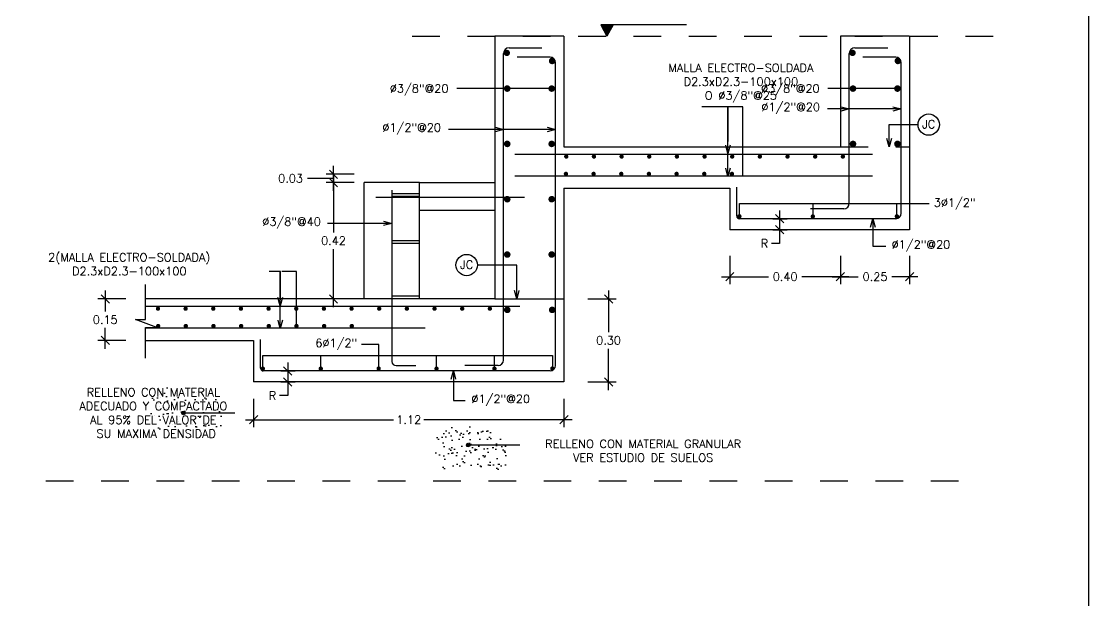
# Model space of a CAD drawing. Header units: metres. Extents: x -25 to 234, y -25 to 53.
# Drawn here: x 19.261 to 23.12, y -19.105 to -17.011 of the extents above; entities that cross this region are included whole.
import ezdxf

# ---------------------------------------------------------------- set-up
doc = ezdxf.new("R2010")
doc.units = ezdxf.units.M
doc.header["$LTSCALE"] = 0.1
doc.header["$MEASUREMENT"] = 0
doc.header["$PDMODE"] = 66
for name, pattern in [('CONTINUA', [0]), ('DASHED2', [0.375, 0.25, -0.125]), ('HIDDEN2', [4.7625, 3.175, -1.5875])]:
    doc.linetypes.add(name, pattern=pattern)
for name, color, linetype in [('001-DIMTEXTO', 4, 'Continuous'), ('ACERO', 5, 'Continuous'), ('BORDES', 7, 'Continuous'), ('DETALLE', 3, 'Continuous'), ('DIMTEXTO', 4, 'Continuous'), ('DIMZAPATA', 4, 'Continuous'), ('HATCH', 8, 'Continuous'), ('MURO', 7, 'Continuous'), ('XREF1$0$MUROS', 1, 'Continuous')]:
    doc.layers.add(name, color=color, linetype=linetype)
doc.layers.add('V', color=2, linetype='Continuous', lineweight=9)
doc.styles.add('SMPLEX', font='simplex.shx')
doc.dimstyles.new('D-15', dxfattribs={"dimscale": 0.15, "dimtxt": 0.2, "dimasz": 0.2, "dimexe": 0.18, "dimexo": 0.2, "dimgap": 0.1, "dimtad": 0, "dimtih": 1, "dimtoh": 1, "dimzin": 0, "dimdsep": 46, "dimtxsty": 'SMPLEX', "dimblk": 'OBLIQUE', "dimcen": 0.09, "dimdle": 0.2, "dimclrd": 4, "dimclre": 4, "dimclrt": 4, "dimadec": 0, "dimazin": 0, "dimtfac": 1, "dimtofl": 0, "dimtmove": 0, "dimatfit": 3, "dimldrblk": 'OPEN30', "dimfxl": 0.5, "dimfxlon": 1, "dimtolj": 1, "dimtzin": 0, "dimarcsym": 0})

# ---------------------------------------------------------------- blocks, each defined once
blk = doc.blocks.new('_Oblique')
at = {"color": 0, "linetype": 'ByBlock', "lineweight": -2}
blk.add_line((-0.5, -0.5), (0.5, 0.5), dxfattribs=at)
blk = doc.blocks.new('_Open30')
at = {"layer": 'DIMTEXTO', "color": 0, "lineweight": -2}
for p, q in [((-1, 0.27), (0, 0)), ((0, 0), (-1, -0.27)), ((0, 0), (-1, 0))]:
    blk.add_line(p, q, dxfattribs=at)
blk = doc.blocks.new('*D328')
at = {"layer": 'Defpoints', "color": 0, "transparency": 16777216}
for p in [(20.101, -18.3142), (21.2226, -18.3142), (21.2226, -18.451)]:
    blk.add_point(p, dxfattribs=at)
at = {"layer": 'DIMTEXTO', "color": 4, "lineweight": -2, "transparency": 16777216}
for p, q in [((20.101, -18.376), (20.101, -18.478)), ((21.2226, -18.376), (21.2226, -18.478)), ((20.071, -18.451), (20.6068, -18.451)), ((21.2526, -18.451), (20.7168, -18.451))]:
    blk.add_line(p, q, dxfattribs=at)
at = {"layer": 'DIMTEXTO', "color": 4, "lineweight": -2, "transparency": 16777216, "xscale": 0.03, "yscale": 0.03, "zscale": 0.03, "rotation": 180}
blk.add_blockref('_Oblique', (20.101, -18.451), dxfattribs=at)
at = {"layer": 'DIMTEXTO', "color": 4, "lineweight": -2, "transparency": 16777216, "xscale": 0.03, "yscale": 0.03, "zscale": 0.03}
blk.add_blockref('_Oblique', (21.2226, -18.451), dxfattribs=at)
at = {"layer": 'DIMTEXTO', "color": 4, "transparency": 16777216, "insert": (20.6618, -18.451), "char_height": 0.03, "attachment_point": 5, "style": 'SMPLEX'}
blk.add_mtext('\\A1;1.12', dxfattribs=at)
blk = doc.blocks.new('*D329')
at = {"layer": 'Defpoints', "color": 0, "transparency": 16777216}
for p in [(20.1698, -18.2744), (20.1698, -18.3142), (20.2244, -18.3142)]:
    blk.add_point(p, dxfattribs=at)
at = {"layer": 'DIMTEXTO', "color": 4, "lineweight": -2, "transparency": 16777216}
for p, q in [((20.2244, -18.2444), (20.2244, -18.3142)), ((20.1998, -18.2744), (20.2514, -18.2744)), ((20.1998, -18.3142), (20.2514, -18.3142)), ((20.2244, -18.3142), (20.2244, -18.3636)), ((20.2244, -18.3636), (20.1944, -18.3636))]:
    blk.add_line(p, q, dxfattribs=at)
at = {"layer": 'DIMTEXTO', "color": 4, "lineweight": -2, "transparency": 16777216, "xscale": 0.03, "yscale": 0.03, "zscale": 0.03}
for p, rotation in [((20.2244, -18.2744), 90), ((20.2244, -18.3142), 270)]:
    blk.add_blockref('_Oblique', p, dxfattribs=dict(at, rotation=rotation))
at = {"layer": 'DIMTEXTO', "color": 4, "transparency": 16777216, "insert": (20.1694, -18.3636), "char_height": 0.03, "attachment_point": 5, "style": 'SMPLEX'}
blk.add_mtext('\\A1;R', dxfattribs=at)
blk = doc.blocks.new('*D330')
at = {"layer": 'Defpoints', "color": 0, "linetype": 'CONTINUA', "transparency": 16777216}
for p in [(20.075, -18.0142), (21.3842, -18.0142), (20.075, -18.3142)]:
    blk.add_point(p, dxfattribs=at)
at = {"layer": 'DIMTEXTO', "color": 4, "linetype": 'CONTINUA', "lineweight": -2, "transparency": 16777216}
for p, q in [((21.3092, -18.0142), (21.4112, -18.0142)), ((21.3842, -17.9842), (21.3842, -18.1342)), ((21.3842, -18.3442), (21.3842, -18.1942)), ((21.3092, -18.3142), (21.4112, -18.3142))]:
    blk.add_line(p, q, dxfattribs=at)
at = {"layer": 'DIMTEXTO', "color": 4, "linetype": 'CONTINUA', "lineweight": -2, "transparency": 16777216, "xscale": 0.03, "yscale": 0.03, "zscale": 0.03}
for p, rotation in [((21.3842, -18.0142), 90), ((21.3842, -18.3142), 270)]:
    blk.add_blockref('_Oblique', p, dxfattribs=dict(at, rotation=rotation))
at = {"layer": 'DIMTEXTO', "color": 4, "linetype": 'CONTINUA', "transparency": 16777216, "insert": (21.3842, -18.1642), "char_height": 0.03, "attachment_point": 5, "style": 'SMPLEX'}
blk.add_mtext('\\A1;0.30', dxfattribs=at)
blk = doc.blocks.new('*U326')
at = {"layer": 'ACERO'}
for points, const_width in [([(-0.0039, 0.0005, 1), (0.0039, 0.0005, 1)], 0.0078), ([(-0.002, -0.0024, 1), (0.002, -0.0024, 1)], 0.004)]:
    blk.add_lwpolyline(points, format="xyb", close=True, dxfattribs=dict(at, const_width=const_width))
blk = doc.blocks.new('*U327')
at = {"layer": 'V', "color": 0, "linetype": 'ByBlock', "lineweight": -2}
for p in [(0, 0), (0.1, 0), (0.2, 0), (0.3, 0), (0.4, 0), (0.5, 0), (0.6, 0), (0.7, 0)]:
    blk.add_blockref('*U326', p, dxfattribs=at)
at = {"layer": 'V', "color": 0, "linetype": 'ByBlock', "lineweight": -2, "transparency": 16777216}
for p in [(0.8, 0), (0.9, 0), (1, 0), (1.1, 0), (1.2, 0)]:
    blk.add_blockref('*U326', p, dxfattribs=at)
blk = doc.blocks.new('*U320')
at = {"layer": 'ACERO'}
for points, const_width in [([(-0.0039, -0.0005, -1), (0.0039, -0.0005, -1)], 0.0078), ([(-0.002, 0.0024, -1), (0.002, 0.0024, -1)], 0.004)]:
    blk.add_lwpolyline(points, format="xyb", close=True, dxfattribs=dict(at, const_width=const_width))
blk = doc.blocks.new('*U321')
at = {"layer": 'V', "color": 0, "linetype": 'ByBlock', "lineweight": -2}
for p in [(0, 0), (0.1, 0), (0.2, 0), (0.3, 0), (0.4, 0), (0.5, 0), (0.6, 0), (0.7, 0)]:
    blk.add_blockref('*U320', p, dxfattribs=at)
blk = doc.blocks.new('*D331')
at = {"layer": 'Defpoints', "color": 0, "linetype": 'CONTINUA', "transparency": 16777216}
for p in [(19.5645, -18.0142), (19.7547, -18.0142), (19.7547, -18.1642)]:
    blk.add_point(p, dxfattribs=at)
at = {"layer": 'DIMTEXTO', "color": 4, "linetype": 'CONTINUA', "lineweight": -2, "transparency": 16777216}
for p, q in [((19.6395, -18.0142), (19.5375, -18.0142)), ((19.5645, -17.9842), (19.5645, -18.0592)), ((19.5645, -18.1942), (19.5645, -18.1192)), ((19.6395, -18.1642), (19.5375, -18.1642))]:
    blk.add_line(p, q, dxfattribs=at)
at = {"layer": 'DIMTEXTO', "color": 4, "linetype": 'CONTINUA', "lineweight": -2, "transparency": 16777216, "xscale": 0.03, "yscale": 0.03, "zscale": 0.03}
for p, rotation in [((19.5645, -18.0142), 90), ((19.5645, -18.1642), 270)]:
    blk.add_blockref('_Oblique', p, dxfattribs=dict(at, rotation=rotation))
at = {"layer": 'DIMTEXTO', "color": 4, "linetype": 'CONTINUA', "transparency": 16777216, "insert": (19.5645, -18.0892), "char_height": 0.03, "attachment_point": 5, "style": 'SMPLEX'}
blk.add_mtext('\\A1;0.15', dxfattribs=at)
blk = doc.blocks.new('*U324')
at = {"layer": 'ACERO', "const_width": 0.0119}
blk.add_lwpolyline([(0.0059, 0, -1), (-0.0059, 0, -1)], format="xyb", close=True, dxfattribs=at)
blk = doc.blocks.new('*U325')
at = {"layer": 'DIMZAPATA', "color": 0, "linetype": 'ByBlock', "lineweight": -2, "transparency": 16777216}
for p in [(0, 0.6), (0.1607, 0.6), (0, 0.4), (0.1607, 0.4), (0, 0.2), (0.1607, 0.2), (0, 0), (0.1607, 0)]:
    blk.add_blockref('*U324', p, dxfattribs=at)
blk = doc.blocks.new('*U322')
at = {"layer": 'ACERO', "const_width": 0.0078}
blk.add_lwpolyline([(-0.0039, 0, 1), (0.0039, 0, 1)], format="xyb", close=True, dxfattribs=at)
blk = doc.blocks.new('*U323')
at = {"layer": 'DIMZAPATA', "color": 0, "linetype": 'ByBlock', "lineweight": -2, "transparency": 16777216}
for p in [(0, 0), (0.2093, 0), (0.4186, 0), (0.6279, 0), (0.8372, 0), (1.0465, 0)]:
    blk.add_blockref('*U322', p, dxfattribs=at)
blk = doc.blocks.new('*D332')
at = {"layer": 'Defpoints', "color": 0, "linetype": 'CONTINUA', "transparency": 16777216}
for p in [(20.501, -17.5934), (20.3897, -18.0142), (20.501, -18.0142)]:
    blk.add_point(p, dxfattribs=at)
at = {"layer": 'DIMTEXTO', "color": 4, "linetype": 'CONTINUA', "lineweight": -2, "transparency": 16777216}
for p, q in [((20.4647, -17.5934), (20.3627, -17.5934)), ((20.3897, -17.5634), (20.3897, -17.7738)), ((20.3897, -18.0442), (20.3897, -17.8338)), ((20.4647, -18.0142), (20.3627, -18.0142))]:
    blk.add_line(p, q, dxfattribs=at)
at = {"layer": 'DIMTEXTO', "color": 4, "linetype": 'CONTINUA', "lineweight": -2, "transparency": 16777216, "xscale": 0.03, "yscale": 0.03, "zscale": 0.03}
for p, rotation in [((20.3897, -17.5934), 90), ((20.3897, -18.0142), 270)]:
    blk.add_blockref('_Oblique', p, dxfattribs=dict(at, rotation=rotation))
at = {"layer": 'DIMTEXTO', "color": 4, "linetype": 'CONTINUA', "transparency": 16777216, "insert": (20.3897, -17.8038), "char_height": 0.03, "attachment_point": 5, "style": 'SMPLEX'}
blk.add_mtext('\\A1;0.42', dxfattribs=at)
blk = doc.blocks.new('*D333')
at = {"layer": 'Defpoints', "color": 0, "linetype": 'CONTINUA', "transparency": 16777216}
for p in [(20.3897, -17.5634), (20.5435, -17.5634), (20.5435, -17.5934)]:
    blk.add_point(p, dxfattribs=at)
at = {"layer": 'DIMTEXTO', "color": 4, "linetype": 'CONTINUA', "lineweight": -2, "transparency": 16777216}
for p, q in [((20.3897, -17.6234), (20.3897, -17.5334)), ((20.3252, -17.5784), (20.2952, -17.5784)), ((20.3897, -17.5784), (20.3252, -17.5784)), ((20.4647, -17.5634), (20.3627, -17.5634)), ((20.4647, -17.5934), (20.3627, -17.5934))]:
    blk.add_line(p, q, dxfattribs=at)
at = {"layer": 'DIMTEXTO', "color": 4, "linetype": 'CONTINUA', "lineweight": -2, "transparency": 16777216, "xscale": 0.03, "yscale": 0.03, "zscale": 0.03}
for p, rotation in [((20.3897, -17.5634), 90), ((20.3897, -17.5934), 270)]:
    blk.add_blockref('_Oblique', p, dxfattribs=dict(at, rotation=rotation))
at = {"layer": 'DIMTEXTO', "color": 4, "linetype": 'CONTINUA', "transparency": 16777216, "insert": (20.2345, -17.5784), "char_height": 0.03, "attachment_point": 5, "style": 'SMPLEX'}
blk.add_mtext('\\A1;0.03', dxfattribs=at)
blk = doc.blocks.new('*U334')
at = {"layer": 'ACERO', "const_width": 0.0119}
blk.add_lwpolyline([(0.0059, 0, -1), (-0.0059, 0, -1)], format="xyb", close=True, dxfattribs=at)
blk = doc.blocks.new('*U335')
at = {"layer": 'DIMZAPATA', "color": 0, "linetype": 'ByBlock', "lineweight": -2, "transparency": 16777216}
for p in [(0, 0.2), (0.1607, 0.2), (0, 0), (0.1607, 0)]:
    blk.add_blockref('*U334', p, dxfattribs=at)
blk = doc.blocks.new('*D340')
at = {"layer": 'Defpoints', "color": 0, "transparency": 16777216}
for p in [(21.8226, -17.7643), (22.2226, -17.7643), (22.2226, -17.9339)]:
    blk.add_point(p, dxfattribs=at)
at = {"layer": 'DIMTEXTO', "color": 4, "lineweight": -2, "transparency": 16777216}
for p, q in [((21.8226, -17.8589), (21.8226, -17.9609)), ((22.2226, -17.8589), (22.2226, -17.9609)), ((21.7926, -17.9339), (21.9619, -17.9339)), ((22.2526, -17.9339), (22.0833, -17.9339))]:
    blk.add_line(p, q, dxfattribs=at)
at = {"layer": 'DIMTEXTO', "color": 4, "lineweight": -2, "transparency": 16777216, "xscale": 0.03, "yscale": 0.03, "zscale": 0.03, "rotation": 180}
blk.add_blockref('_Oblique', (21.8226, -17.9339), dxfattribs=at)
at = {"layer": 'DIMTEXTO', "color": 4, "lineweight": -2, "transparency": 16777216, "xscale": 0.03, "yscale": 0.03, "zscale": 0.03}
blk.add_blockref('_Oblique', (22.2226, -17.9339), dxfattribs=at)
at = {"layer": 'DIMTEXTO', "color": 4, "transparency": 16777216, "insert": (22.0226, -17.9339), "char_height": 0.03, "attachment_point": 5, "style": 'SMPLEX'}
blk.add_mtext('\\A1;0.40', dxfattribs=at)
blk = doc.blocks.new('*D341')
at = {"layer": 'Defpoints', "color": 0, "transparency": 16777216}
for p in [(22.2226, -17.7643), (22.4726, -17.7643), (22.4726, -17.9339)]:
    blk.add_point(p, dxfattribs=at)
at = {"layer": 'DIMTEXTO', "color": 4, "lineweight": -2, "transparency": 16777216}
for p, q in [((22.2226, -17.8589), (22.2226, -17.9609)), ((22.4726, -17.8589), (22.4726, -17.9609)), ((22.1926, -17.9339), (22.2869, -17.9339)), ((22.5026, -17.9339), (22.4083, -17.9339))]:
    blk.add_line(p, q, dxfattribs=at)
at = {"layer": 'DIMTEXTO', "color": 4, "lineweight": -2, "transparency": 16777216, "xscale": 0.03, "yscale": 0.03, "zscale": 0.03, "rotation": 180}
blk.add_blockref('_Oblique', (22.2226, -17.9339), dxfattribs=at)
at = {"layer": 'DIMTEXTO', "color": 4, "lineweight": -2, "transparency": 16777216, "xscale": 0.03, "yscale": 0.03, "zscale": 0.03}
blk.add_blockref('_Oblique', (22.4726, -17.9339), dxfattribs=at)
at = {"layer": 'DIMTEXTO', "color": 4, "transparency": 16777216, "insert": (22.3476, -17.9339), "char_height": 0.03, "attachment_point": 5, "style": 'SMPLEX'}
blk.add_mtext('\\A1;0.25', dxfattribs=at)
blk = doc.blocks.new('*D342')
at = {"layer": 'Defpoints', "color": 0, "transparency": 16777216}
for p in [(21.9482, -17.7244), (21.9482, -17.7643), (22.0028, -17.7643)]:
    blk.add_point(p, dxfattribs=at)
at = {"layer": 'DIMTEXTO', "color": 4, "lineweight": -2, "transparency": 16777216}
for p, q in [((22.0028, -17.6944), (22.0028, -17.7643)), ((21.9782, -17.7244), (22.0298, -17.7244)), ((21.9782, -17.7643), (22.0298, -17.7643)), ((22.0028, -17.7643), (22.0028, -17.8136)), ((22.0028, -17.8136), (21.9728, -17.8136))]:
    blk.add_line(p, q, dxfattribs=at)
at = {"layer": 'DIMTEXTO', "color": 4, "lineweight": -2, "transparency": 16777216, "xscale": 0.03, "yscale": 0.03, "zscale": 0.03}
for p, rotation in [((22.0028, -17.7244), 90), ((22.0028, -17.7643), 270)]:
    blk.add_blockref('_Oblique', p, dxfattribs=dict(at, rotation=rotation))
at = {"layer": 'DIMTEXTO', "color": 4, "transparency": 16777216, "insert": (21.9478, -17.8136), "char_height": 0.03, "attachment_point": 5, "style": 'SMPLEX'}
blk.add_mtext('\\A1;R', dxfattribs=at)
blk = doc.blocks.new('*U336')
at = {"layer": 'ACERO'}
for points, const_width in [([(-0.0039, 0.0005, 1), (0.0039, 0.0005, 1)], 0.0078), ([(-0.002, -0.0024, 1), (0.002, -0.0024, 1)], 0.004)]:
    blk.add_lwpolyline(points, format="xyb", close=True, dxfattribs=dict(at, const_width=const_width))
blk = doc.blocks.new('*U337')
at = {"layer": 'V', "color": 0, "linetype": 'ByBlock', "lineweight": -2}
for p in [(0, 0), (0.1, 0), (0.2, 0), (0.3, 0), (0.4, 0), (0.5, 0), (0.6, 0), (0.7, 0)]:
    blk.add_blockref('*U336', p, dxfattribs=at)
at = {"layer": 'V', "color": 0, "linetype": 'ByBlock', "lineweight": -2, "transparency": 16777216}
for p in [(0.8, 0), (0.9, 0), (1, 0)]:
    blk.add_blockref('*U336', p, dxfattribs=at)
blk = doc.blocks.new('*U338')
at = {"layer": 'ACERO'}
for points, const_width in [([(-0.0039, -0.0005, -1), (0.0039, -0.0005, -1)], 0.0078), ([(-0.002, 0.0024, -1), (0.002, 0.0024, -1)], 0.004)]:
    blk.add_lwpolyline(points, format="xyb", close=True, dxfattribs=dict(at, const_width=const_width))
blk = doc.blocks.new('*U339')
at = {"layer": 'V', "color": 0, "linetype": 'ByBlock', "lineweight": -2}
for p in [(0, 0), (0.1, 0), (0.2, 0), (0.3, 0), (0.4, 0), (0.5, 0), (0.6, 0)]:
    blk.add_blockref('*U338', p, dxfattribs=at)

msp = doc.modelspace()

# ---------------------------------------------------------------- hatches: boundary and pattern name
at = {"layer": 'DIMTEXTO'}
msp.add_hatch(color=256, dxfattribs=at).paths.add_polyline_path([(21.3564, -17.0232), (21.4004, -17.0232), (21.3784, -17.0643)])
at = {"layer": 'HATCH', "ltscale": 0.08}
h = msp.add_hatch(dxfattribs=at)
h.set_pattern_fill('AR-SAND', color=1, scale=0.024, style=0)
h.set_pattern_definition([(37.5, (277.791036, -216.8022), (-0.0015118406, 0.0462437705), [0, -0.03648, 0, -0.0408, 0, -0.039]), (7.5, (277.791036, -216.8022), (0.042474641, 0.067731506), [0, -0.01968, 0, -0.03288, 0, -0.0126]), (327.5, (277.761516, -216.8022), (0.0747394047, 0.0001358173), [0, -0.012, 0, -0.0432, 0, -0.0564]), (317.5, (277.761516, -216.8022), (0.072147039, 0.021064214), [0, -0.006, 0, -0.02832, 0, -0.0324])])
edge = h.paths.add_edge_path()
edge.add_spline(control_points=[(19.9659, -18.3703), (19.932, -18.3453), (19.8596, -18.3248), (19.7511, -18.3314), (19.7129, -18.413), (19.7536, -18.5164), (19.8576, -18.4464), (19.9845, -18.5277), (19.9963, -18.4196), (19.9809, -18.3813), (19.9659, -18.3703)], knot_values=[0, 0, 0, 0, 0.158153, 0.279545, 0.355017, 0.472373, 0.561887, 0.743312, 0.819286, 0.889123, 0.889123, 0.889123, 0.889123], degree=3, periodic=0)
for points in [[(19.8408, -18.4261, -1), (19.854, -18.4261, -1)], [(20.8701, -18.5426, -1), (20.8833, -18.5426, -1)]]:
    msp.add_hatch(color=1, dxfattribs=at).paths.add_polyline_path(points)
h = msp.add_hatch(dxfattribs=at)
h.set_pattern_fill('AR-SAND', color=1, scale=0.024, style=0)
h.set_pattern_definition([(37.5, (278.820386, -216.944824), (-0.0015118406, 0.0462437705), [0, -0.03648, 0, -0.0408, 0, -0.039]), (7.5, (278.820386, -216.944824), (0.042474641, 0.067731506), [0, -0.01968, 0, -0.03288, 0, -0.0126]), (327.5, (278.790866, -216.944824), (0.0747394047, 0.0001358173), [0, -0.012, 0, -0.0432, 0, -0.0564]), (317.5, (278.790866, -216.944824), (0.072147039, 0.021064214), [0, -0.006, 0, -0.02832, 0, -0.0324])])
edge = h.paths.add_edge_path()
edge.add_spline(control_points=[(20.9953, -18.5129), (20.9613, -18.4879), (20.8889, -18.4674), (20.7805, -18.474), (20.7423, -18.5556), (20.783, -18.659), (20.887, -18.589), (21.0139, -18.6703), (21.0257, -18.5622), (21.0103, -18.524), (20.9953, -18.5129)], knot_values=[0, 0, 0, 0, 0.158153, 0.279545, 0.355017, 0.472373, 0.561887, 0.743312, 0.819286, 0.889123, 0.889123, 0.889123, 0.889123], degree=3, periodic=0)

# ---------------------------------------------------------------- linework, layer by layer
at = {"color": 4}
for points in [[(21.8573, -17.7162), (21.8573, -17.6693), (22.5432, -17.6693)], [(22.1235, -17.7148), (22.1235, -17.6693)], [(22.4266, -17.7134), (22.4266, -17.6693)]]:
    msp.add_lwpolyline(points, dxfattribs=at)
at = {"layer": '001-DIMTEXTO', "linetype": 'CONTINUA'}
for p, q in [((20.3437, -18.2661), (20.3437, -18.219)), ((20.7624, -18.2661), (20.7624, -18.219)), ((20.9717, -18.2661), (20.9717, -18.219))]:
    msp.add_line(p, q, dxfattribs=at)
for points in [[(20.5531, -18.2634), (20.5531, -18.1786), (20.4905, -18.1786)], [(20.1344, -18.2661), (20.1344, -18.219), (21.1814, -18.219), (21.1814, -18.2623)]]:
    msp.add_lwpolyline(points, dxfattribs=at)
at = {"layer": 'ACERO'}
for p, q in [((21.0046, -18.2357), (21.0046, -17.1265)), ((21.0246, -17.1065), (21.1434, -17.1065)), ((22.2546, -17.6693), (22.2546, -17.1265)), ((22.2746, -17.1065), (22.3934, -17.1065)), ((21.1725, -17.1399, 20.5), (21.0535, -17.1399, 20.5)), ((21.1925, -18.2548, 0.0112), (21.1925, -17.1599, 0.0491)), ((22.4225, -17.1399, 20.5), (22.3035, -17.1399, 20.5)), ((22.4425, -17.7044, 0.0303), (22.4425, -17.1599, 0.0491)), ((22.339, -17.4916), (21.0453, -17.4916)), ((22.3389, -17.5701), (21.0453, -17.5701)), ((20.601, -17.6211), (20.601, -18.0142)), ((21.8476, -17.7144), (21.8476, -17.6105)), ((20.543, -17.6458), (21.0802, -17.6458)), ((22.2346, -17.6886), (22.114, -17.6886)), ((22.4225, -17.7244), (21.8576, -17.7244)), ((20.601, -18.0142), (20.601, -18.2405)), ((21.0639, -18.0416), (19.7103, -18.0416)), ((20.7215, -18.1201), (19.7103, -18.1201)), ((20.126, -18.2644), (20.126, -18.1605)), ((21.1725, -18.2744), (20.136, -18.2744)), ((20.616, -18.2555), (20.6877, -18.2555)), ((20.9846, -18.2553), (20.864, -18.2553))]:
    msp.add_line(p, q, dxfattribs=at)
for points, const_width in [([(21.022, -17.1248, -1), (21.0106, -17.1248, -1)], 0.0114), ([(22.272, -17.1248, -1), (22.2606, -17.1248, -1)], 0.0114), ([(21.1863, -17.1538, -1), (21.1744, -17.1538, -1)], 0.0119), ([(22.4363, -17.1538, -1), (22.4244, -17.1538, -1)], 0.0119), ([(21.8533, -17.7155, 1), (21.8611, -17.7155, 1)], 0.0078), ([(22.1187, -17.7161, 1), (22.1265, -17.7161, 1)], 0.0078), ([(22.4226, -17.7157, 1), (22.4304, -17.7157, 1)], 0.0078), ([(21.8528, -17.7191, 1), (21.8568, -17.7191, 1)], 0.004), ([(22.1205, -17.7191, 1), (22.1245, -17.7191, 1)], 0.004), ([(21.0238, -18.0538, -1), (21.012, -18.0538, -1)], 0.0119), ([(21.1863, -18.0538, -1), (21.1744, -18.0538, -1)], 0.0119)]:
    msp.add_lwpolyline(points, format="xyb", close=True, dxfattribs=dict(at, const_width=const_width))
for centre, radius, start, end in [((21.0246, -17.1265), 0.02, 90, 180), ((22.2746, -17.1265), 0.02, 90, 180), ((21.1725, -17.1599, 20.5), 0.02, 360, 90), ((22.4225, -17.1599, 20.5), 0.02, 360, 90), ((22.2346, -17.6686), 0.02, 270, 0), ((22.4225, -17.7044), 0.02, 270, 0), ((21.8576, -17.7144), 0.01, 180, 270), ((20.616, -18.2405), 0.015, 180, 270), ((20.9846, -18.2353), 0.02, 270, 0), ((20.136, -18.2644), 0.01, 180, 270), ((21.1725, -18.2544), 0.02, 270, 0)]:
    msp.add_arc(centre, radius, start, end, dxfattribs=at)
at = {"layer": 'BORDES', "color": 1}
for p, q in [((20.9726, -17.0643), (20.9726, -18.0142)), ((21.2226, -17.0643), (20.9726, -17.0643)), ((21.2226, -17.0643), (21.2226, -17.4643)), ((22.2226, -17.0643), (22.2226, -17.4643)), ((22.4726, -17.0643), (22.2226, -17.0643)), ((22.4726, -17.0643), (22.4726, -17.7643)), ((21.2226, -17.4643), (22.2226, -17.4643)), ((20.701, -17.5934), (20.501, -17.5934)), ((20.501, -18.0142), (20.501, -17.5934)), ((20.701, -18.0142), (20.701, -17.5934)), ((20.701, -17.5934), (20.9726, -17.5934)), ((21.2226, -17.6143), (21.8226, -17.6143)), ((21.2226, -17.6143), (21.2226, -18.3142)), ((21.8226, -17.6143), (21.8226, -17.7643)), ((21.8226, -17.6143), (21.8226, -17.7643)), ((20.701, -17.6934), (20.9726, -17.6934)), ((22.4726, -17.7643), (21.8226, -17.7643)), ((20.9726, -18.0142), (19.7103, -18.0142)), ((19.7103, -18.1642), (20.101, -18.1642)), ((20.101, -18.1642), (20.101, -18.3142)), ((21.2226, -18.3142), (20.101, -18.3142))]:
    msp.add_line(p, q, dxfattribs=at)
at = {"layer": 'BORDES', "color": 8, "linetype": 'DASHED2', "ltscale": 0.03}
msp.add_line((22.2226, -17.4643), (22.4726, -17.4643), dxfattribs=at)
at = {"layer": 'BORDES', "color": 8, "linetype": 'CONTINUA', "ltscale": 0.03}
msp.add_line((20.9726, -18.0142), (21.2226, -18.0142), dxfattribs=at)
at = {"layer": 'BORDES', "color": 4, "linetype": 'Continuous'}
for p, q in [((19.8467, -18.4255), (20.0336, -18.4255)), ((20.8761, -18.542), (21.063, -18.542))]:
    msp.add_line(p, q, dxfattribs=at)
at = {"layer": 'DETALLE', "color": 3}
msp.add_lwpolyline([(19.7103, -18.2287), (19.7103, -18.117), (19.7505, -18.117), (19.6736, -18.0891), (19.7103, -18.0891), (19.7103, -17.9626)], dxfattribs=at)
at = {"layer": 'DIMTEXTO'}
for p, q in [((21.6665, -17.0232), (21.3564, -17.0232)), ((21.3564, -17.0232), (21.3784, -17.0643)), ((21.4004, -17.0232), (21.3784, -17.0643))]:
    msp.add_line(p, q, dxfattribs=at)
at = {"layer": 'DIMTEXTO', "color": 4, "lineweight": -3, "ltscale": 0.05}
for p, q in [((21.1803, -17.2533), (20.8353, -17.2533)), ((22.4303, -17.2533), (22.1773, -17.2533))]:
    msp.add_line(p, q, dxfattribs=at)
at = {"layer": 'DIMTEXTO', "color": 1}
for centre in [(22.5416, -17.3842), (20.8712, -17.892)]:
    msp.add_circle(centre, 0.0386, dxfattribs=at)
at = {"layer": 'DIMZAPATA', "linetype": 'CONTINUA'}
msp.add_lwpolyline([(-5.4557, -10.2199), (23.1199, -10.2199), (23.1199, -25.0642), (-5.4557, -25.0642)], close=True, dxfattribs=at)
at = {"layer": 'DIMZAPATA', "linetype": 'Continuous'}
for points in [[(21.8691, -17.5703), (21.8691, -17.3195), (21.7211, -17.3195)], [(20.2556, -18.1203), (20.2556, -17.9154), (20.2024, -17.9154)]]:
    msp.add_lwpolyline(points, dxfattribs=at)
at = {"layer": 'HATCH', "color": 1, "ltscale": 0.08}
for centre in [(19.8474, -18.4261), (20.8767, -18.5426)]:
    msp.add_circle(centre, 0.00661, dxfattribs=at)
at = {"layer": 'MURO', "color": 6, "linetype": 'HIDDEN2', "ltscale": 0.0025}
msp.add_line((19.3496, -18.6717), (22.6664, -18.6717), dxfattribs=at)
at = {"layer": 'XREF1$0$MUROS', "color": 8, "linetype": 'HIDDEN2', "ltscale": 0.001}
for p, q in [((20.6743, -17.0643), (22.7833, -17.0643)), ((20.701, -17.6342), (20.501, -17.6342)), ((20.701, -17.6442), (20.501, -17.6442)), ((20.701, -17.8042), (20.501, -17.8042)), ((20.701, -17.8142), (20.501, -17.8142)), ((20.701, -18.0042), (20.501, -18.0042))]:
    msp.add_line(p, q, dxfattribs=at)

# ---------------------------------------------------------------- block references
at = {"layer": 'DIMZAPATA', "linetype": 'CONTINUA'}
for name, p in [('*U325', (21.0179, -17.8538)), ('*U335', (22.2679, -17.4538)), ('*U323', (20.1344, -18.2661))]:
    msp.add_blockref(name, p, dxfattribs=at)
at = {"layer": 'V', "linetype": 'CONTINUA'}
for name, p in [('*U337', (21.2313, -17.5)), ('*U339', (21.2301, -17.5617)), ('*U327', (19.7552, -18.05)), ('*U321', (19.7558, -18.1117))]:
    msp.add_blockref(name, p, dxfattribs=at)

# ---------------------------------------------------------------- texts
at = {"color": 4, "char_height": 0.03, "attachment_point": 5, "style": 'SMPLEX'}
for s, insert in [('%%C3/8"@20', (20.6994, -17.2585, 41)), ('%%C3/8"@20', (22.0414, -17.2585, 41)), ('%%C1/2"@20', (22.0427, -17.3253, 41)), ('%%C1/2"@20', (20.6723, -17.3996, 41)), ('{\\Fsimplex|c177;JC}', (22.5417, -17.3827, -0.3837)), ('{\\Fromans|c0;3%%C1/2"}', (22.6357, -17.6709)), ('%%C3/8"@40', (20.2381, -17.7398, 41)), ('{\\Fromans|c0;%%C1/2"@20}', (22.5136, -17.8225)), ('{\\Fsimplex|c177;JC}', (20.8711, -17.8905, -0.3837)), ('{\\Fromans|c0;6%%C1/2"}', (20.3998, -18.1783)), ('RELLENO CON MATERIAL \\PADECUADO Y COMPACTADO\\PAL 95% DEL VALOR DE\\P SU MAXIMA DENSIDAD\\P ', (19.7385, -18.4515)), ('{\\Fromans|c0;%%C1/2"@20}', (20.9943, -18.3804))]:
    msp.add_mtext(s, dxfattribs=dict(at, insert=insert))
at = {"layer": 'DIMTEXTO', "color": 4, "insert": (21.5092, -18.5632), "char_height": 0.03, "attachment_point": 5, "style": 'SMPLEX'}
msp.add_mtext('RELLENO CON MATERIAL GRANULAR\\PVER ESTUDIO DE SUELOS', dxfattribs=at)
at = {"layer": 'DIMZAPATA', "color": 4, "char_height": 0.03, "attachment_point": 5, "style": 'SMPLEX'}
for s, insert in [('{\\C256;MALLA ELECTRO-SOLDADA\\PD2.3xD2.3-100x100\\PO \\Fromans|c0;\\C4;∅3/8"@25}', (21.8626, -17.2338)), ('{\\C256;2(MALLA ELECTRO-SOLDADA)\\PD2.3xD2.3-100x100}', (19.6514, -17.8888))]:
    msp.add_mtext(s, dxfattribs=dict(at, insert=insert))

# ---------------------------------------------------------------- dimensions: what is measured, and where the dimension line sits
at = {"layer": 'DIMTEXTO', "linetype": 'CONTINUA'}
for base, p1, p2, picture, middle in [((20.3897, -17.5634), (20.5435, -17.5934), (20.5435, -17.5634), '*D333', (20.2802, -17.5784)), ((20.3897, -18.0142), (20.501, -17.5934), (20.501, -18.0142), '*D332', (20.3897, -17.8038))]:
    dim = msp.add_linear_dim(base=base, p1=p1, p2=p2, angle=90, dimstyle='D-15', override={"dimtmove": 1}, dxfattribs=at)
    dim.commit()
    dim.dimension.update_dxf_attribs({"geometry": picture, "text_midpoint": middle})
at = {"layer": 'DIMTEXTO'}
for base, p1, p2, picture, middle in [((22.0028, -17.7643), (21.9482, -17.7244), (21.9482, -17.7643), '*D342', (21.9478, -17.8136)), ((20.2244, -18.3142), (20.1698, -18.2744), (20.1698, -18.3142), '*D329', (20.1694, -18.3636))]:
    dim = msp.add_linear_dim(base=base, p1=p1, p2=p2, angle=90, text='R', dimstyle='D-15', override={"dimtxsty": 'SMPLEX'}, dxfattribs=at)
    dim.commit()
    dim.dimension.update_dxf_attribs({"geometry": picture, "text_midpoint": middle, "dimtype": 160})
for base, p1, p2, picture, middle in [((22.2226, -17.9339), (21.8226, -17.7643), (22.2226, -17.7643), '*D340', (22.0226, -17.9339)), ((22.4726, -17.9339), (22.2226, -17.7643), (22.4726, -17.7643), '*D341', (22.3476, -17.9339)), ((21.2226, -18.451), (20.101, -18.3142), (21.2226, -18.3142), '*D328', (20.6618, -18.451))]:
    dim = msp.add_linear_dim(base=base, p1=p1, p2=p2, angle=180, dimstyle='D-15', override={"dimtxsty": 'SMPLEX'}, dxfattribs=at)
    dim.commit()
    dim.dimension.update_dxf_attribs({"geometry": picture, "text_midpoint": middle})
at = {"layer": 'DIMTEXTO', "linetype": 'CONTINUA'}
for base, p1, p2, picture, middle in [((19.5645, -18.0142), (19.7547, -18.1642), (19.7547, -18.0142), '*D331', (19.5645, -18.0892)), ((21.3842, -18.0142), (20.075, -18.3142), (20.075, -18.0142), '*D330', (21.3842, -18.1642))]:
    dim = msp.add_linear_dim(base=base, p1=p1, p2=p2, angle=90, dimstyle='D-15', dxfattribs=at)
    dim.commit()
    dim.dimension.update_dxf_attribs({"geometry": picture, "text_midpoint": middle})

# ---------------------------------------------------------------- leaders
at = {"layer": 'DIMTEXTO', "color": 4, "lineweight": -3, "ltscale": 0.05}
for points in [[(22.2546, -17.3273, 41), (22.1756, -17.3273, 41)], [(22.4425, -17.3273, 20.5), (22.2046, -17.3273, 20.5)], [(21.0046, -17.4016, 41), (20.8052, -17.4016, 41)], [(21.1925, -17.4016, 20.5), (20.9546, -17.4016, 20.5)], [(20.601, -17.741), (20.3686, -17.741)]]:
    msp.add_leader(points, dimstyle='D-15', dxfattribs=at)
at = {"layer": 'DIMTEXTO'}
for points in [[(22.3989, -17.4643), (22.3989, -17.3842), (22.503, -17.3842)], [(22.3396, -17.7244), (22.3396, -17.8235), (22.387, -17.8235)], [(21.0521, -18.0142), (21.0521, -17.892), (20.9098, -17.892)], [(20.823, -18.2744), (20.823, -18.3814), (20.8658, -18.3814)]]:
    msp.add_leader(points, dimstyle='D-15', dxfattribs=at)
at = {"layer": 'DIMZAPATA'}
for points in [[(21.8159, -17.4888), (21.8159, -17.3195), (21.7322, -17.3195)], [(21.8159, -17.5711), (21.8168, -17.3195), (21.7331, -17.3195)], [(20.1971, -18.0388), (20.1971, -17.9154), (20.1568, -17.9154)], [(20.1971, -18.121), (20.198, -17.9154), (20.1577, -17.9154)]]:
    msp.add_leader(points, dimstyle='D-15', dxfattribs=at)

doc.saveas('drawing.dxf')
